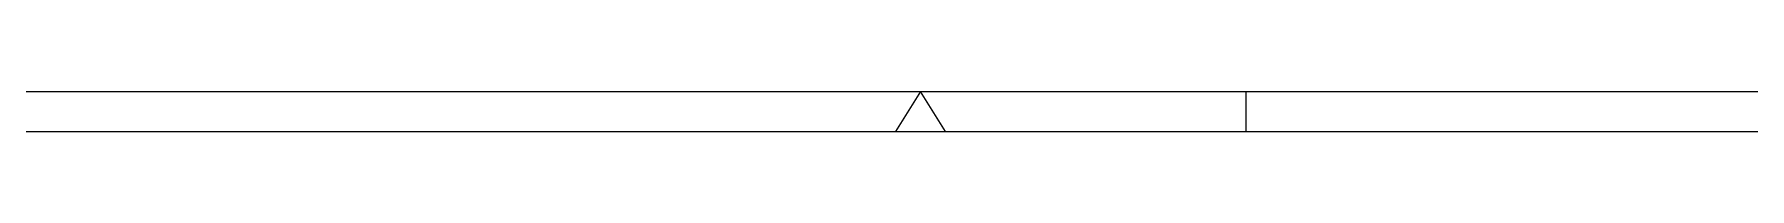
# Model space of a CAD drawing. Extents: x 0 to 30.1, y 0 to 14.9.
# Drawn here: x 7.76 to 13.09, y 0 to 0.12 of the extents above; entities that cross this region are included whole.
import ezdxf

# ---------------------------------------------------------------- set-up
doc = ezdxf.new("R2010")
doc.units = 0
doc.header["$LTSCALE"] = 0.25
doc.linetypes.add('AUSGEZOGEN', pattern=[1000.01, 1000, 0.01])
doc.layers.add('RAHMEN', color=7, linetype='Continuous')

# ---------------------------------------------------------------- blocks, each defined once
blk = doc.blocks.new('DINA1')
at = {"layer": 'RAHMEN', "color": 5}
blk.add_line((2, 0.5), (83.6, 0.5), dxfattribs=at)
at = {"layer": 'RAHMEN', "color": 7, "linetype": 'Continuous'}
for p, q in [((42.05, 0.5), (41.74, 0)), ((42.36, 0), (42.05, 0.5))]:
    blk.add_line(p, q, dxfattribs=at)
at = {"layer": 'RAHMEN', "color": 7}
blk.add_line((46.1, 0), (46.1, 0.5), dxfattribs=at)
at = {"layer": 'RAHMEN'}
blk.add_line((0, 0), (84.1, 0), dxfattribs=at)

msp = doc.modelspace()

# ---------------------------------------------------------------- block references
at = {"layer": 'RAHMEN', "color": 7, "linetype": 'AUSGEZOGEN', "xscale": 0.25, "yscale": 0.25, "zscale": 0.25}
msp.add_blockref('DINA1', (0, 0), dxfattribs=at)

doc.saveas('drawing.dxf')
